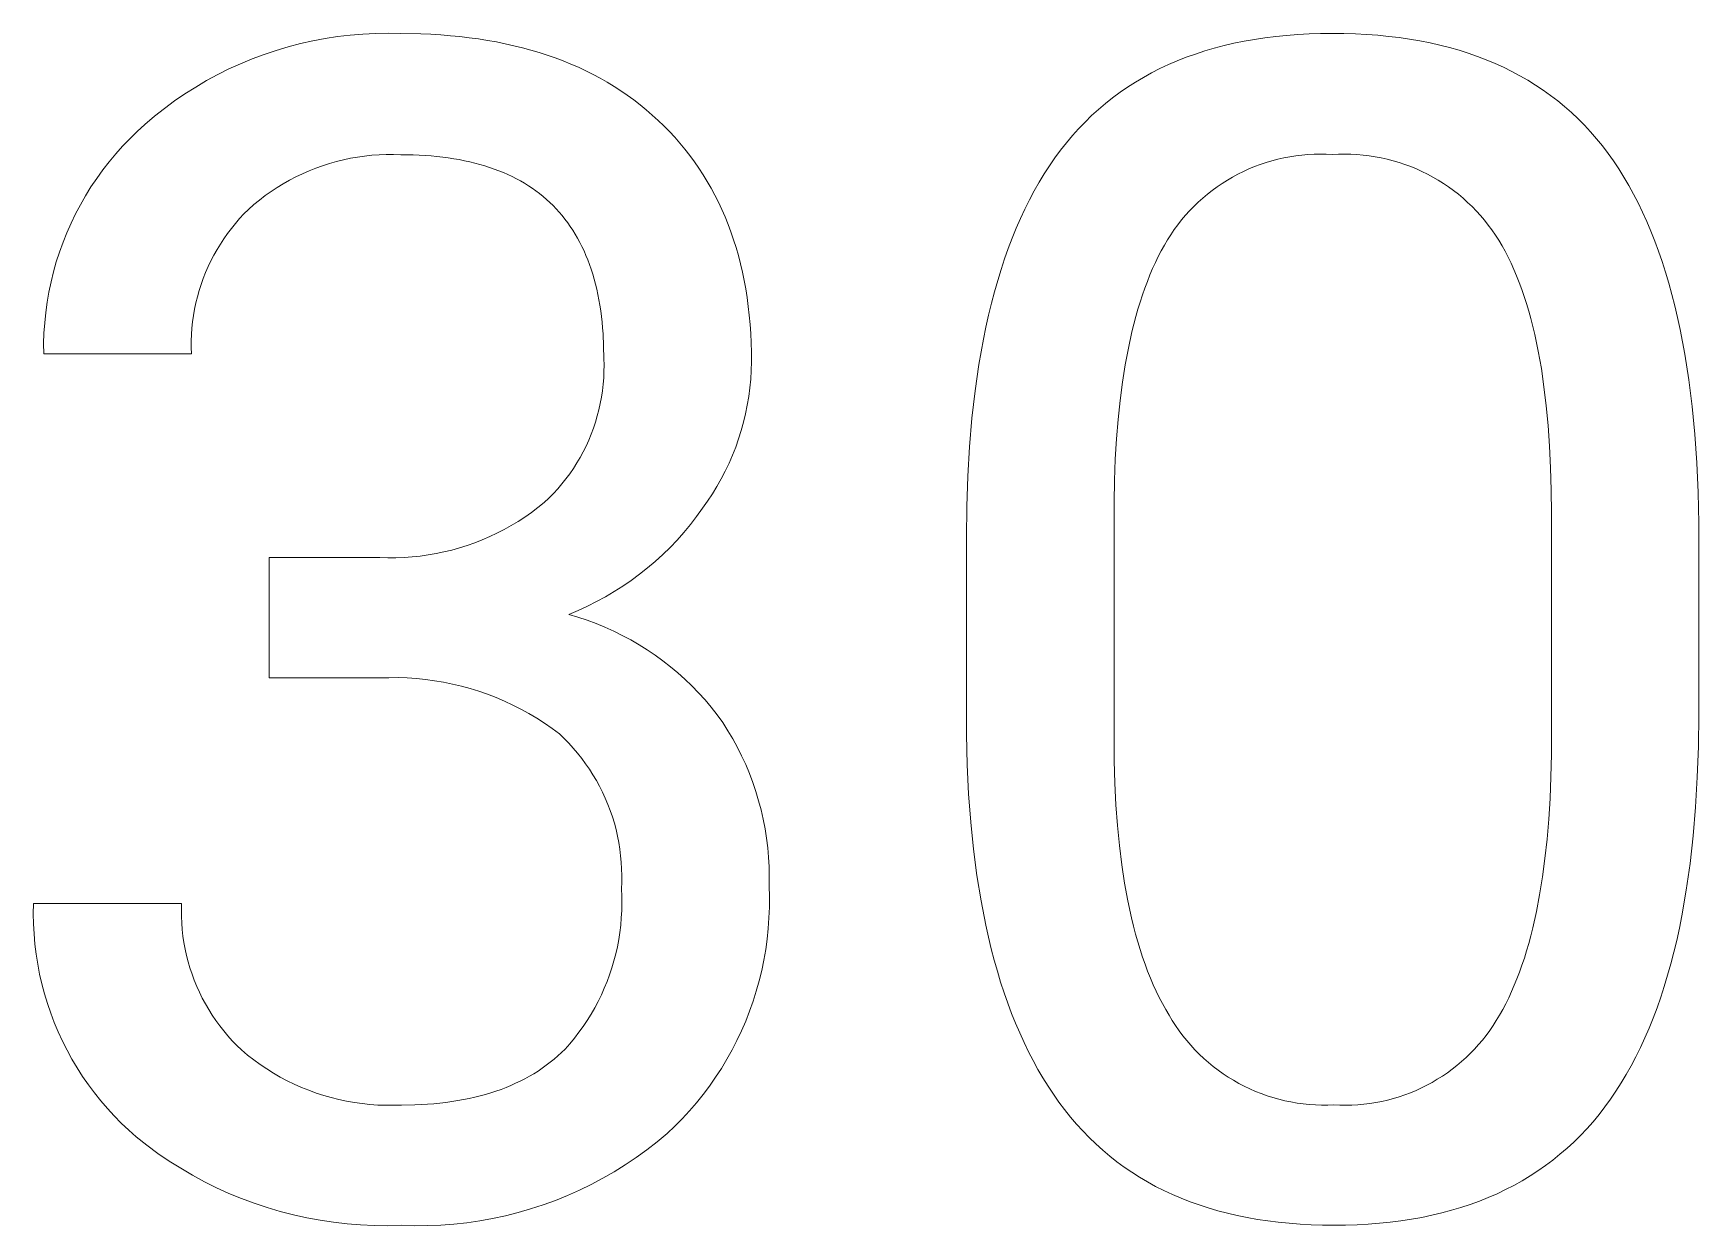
# Model space of a CAD drawing. Header units: millimetres. Extents: x -1519 to 3497, y -297 to 3208.
# Drawn here: x 2344.8 to 2413, y 98.9 to 147.8 of the extents above; entities that cross this region are included whole.
import ezdxf

# ---------------------------------------------------------------- set-up
doc = ezdxf.new("R2010")
doc.units = ezdxf.units.MM
doc.header["$MEASUREMENT"] = 0
doc.layers.add('Domyślny', color=7, linetype='Continuous', true_color=0x000000)

msp = doc.modelspace()

# ---------------------------------------------------------------- linework, layer by layer
at = {"layer": 'Domyślny', "color": 18, "lineweight": 15, "true_color": 0x000000}
for p, q in [((2355.227, 147.23), (2355.728, 147.36)), ((2355.728, 147.36), (2356.233, 147.474)), ((2356.233, 147.474), (2356.741, 147.57)), ((2356.741, 147.57), (2357.253, 147.648)), ((2357.253, 147.648), (2357.767, 147.708)), ((2357.767, 147.708), (2358.283, 147.751)), ((2358.283, 147.751), (2358.8, 147.775)), ((2358.8, 147.775), (2359.318, 147.782)), ((2359.318, 147.782), (2359.835, 147.771)), ((2359.835, 147.771), (2360.666, 147.758)), ((2360.666, 147.758), (2361.073, 147.74)), ((2361.073, 147.74), (2361.474, 147.716)), ((2361.474, 147.716), (2361.869, 147.685)), ((2361.869, 147.685), (2362.259, 147.648)), ((2362.259, 147.648), (2362.643, 147.603)), ((2362.643, 147.603), (2363.021, 147.551)), ((2363.021, 147.551), (2363.393, 147.493)), ((2363.393, 147.493), (2363.759, 147.427)), ((2363.759, 147.427), (2364.12, 147.355)), ((2364.12, 147.355), (2364.475, 147.275)), ((2393.146, 147.173), (2393.545, 147.278)), ((2393.545, 147.278), (2393.952, 147.372)), ((2393.952, 147.372), (2394.367, 147.457)), ((2394.367, 147.457), (2394.79, 147.532)), ((2394.79, 147.532), (2395.221, 147.597)), ((2395.221, 147.597), (2395.66, 147.652)), ((2395.66, 147.652), (2396.108, 147.696)), ((2396.108, 147.696), (2396.563, 147.731)), ((2396.563, 147.731), (2397.027, 147.756)), ((2397.027, 147.756), (2397.499, 147.771)), ((2397.499, 147.771), (2397.978, 147.776)), ((2397.978, 147.776), (2398.455, 147.771)), ((2398.455, 147.771), (2398.924, 147.757)), ((2398.924, 147.757), (2399.384, 147.733)), ((2399.384, 147.733), (2399.837, 147.7)), ((2399.837, 147.7), (2400.281, 147.656)), ((2400.281, 147.656), (2400.717, 147.604)), ((2400.717, 147.604), (2401.145, 147.541)), ((2401.145, 147.541), (2401.566, 147.469)), ((2401.566, 147.469), (2401.978, 147.388)), ((2401.978, 147.388), (2402.382, 147.297)), ((2402.382, 147.297), (2402.778, 147.196)), ((2353.277, 146.536), (2353.755, 146.735)), ((2353.755, 146.735), (2354.24, 146.917)), ((2354.24, 146.917), (2354.731, 147.082)), ((2354.731, 147.082), (2355.227, 147.23)), ((2364.475, 147.275), (2364.825, 147.189)), ((2364.825, 147.189), (2365.168, 147.096)), ((2365.168, 147.096), (2365.506, 146.995)), ((2365.506, 146.995), (2365.838, 146.888)), ((2365.838, 146.888), (2366.165, 146.774)), ((2366.165, 146.774), (2366.485, 146.652)), ((2366.485, 146.652), (2366.8, 146.524)), ((2391.272, 146.501), (2391.631, 146.655)), ((2391.631, 146.655), (2391.997, 146.799)), ((2391.997, 146.799), (2392.372, 146.934)), ((2392.372, 146.934), (2392.755, 147.058)), ((2392.755, 147.058), (2393.146, 147.173)), ((2402.778, 147.196), (2403.166, 147.086)), ((2403.166, 147.086), (2403.546, 146.966)), ((2403.546, 146.966), (2403.919, 146.836)), ((2403.919, 146.836), (2404.283, 146.697)), ((2404.283, 146.697), (2404.639, 146.549)), ((2351.888, 145.844), (2352.343, 146.09)), ((2352.343, 146.09), (2352.806, 146.322)), ((2352.806, 146.322), (2353.277, 146.536)), ((2366.8, 146.524), (2367.109, 146.389)), ((2367.109, 146.389), (2367.413, 146.246)), ((2367.413, 146.246), (2367.711, 146.097)), ((2367.711, 146.097), (2368.003, 145.941)), ((2368.003, 145.941), (2368.289, 145.777)), ((2389.917, 145.784), (2390.244, 145.978)), ((2390.244, 145.978), (2390.579, 146.162)), ((2390.579, 146.162), (2390.921, 146.336)), ((2390.921, 146.336), (2391.272, 146.501)), ((2404.639, 146.549), (2404.988, 146.39)), ((2404.988, 146.39), (2405.328, 146.222)), ((2405.328, 146.222), (2405.661, 146.045)), ((2405.661, 146.045), (2405.985, 145.858)), ((2350.578, 145.01), (2351.005, 145.303)), ((2351.005, 145.303), (2351.442, 145.581)), ((2351.442, 145.581), (2351.888, 145.844)), ((2368.289, 145.777), (2368.57, 145.606)), ((2368.57, 145.606), (2368.845, 145.429)), ((2368.845, 145.429), (2369.114, 145.244)), ((2369.114, 145.244), (2369.378, 145.052)), ((2388.985, 145.142), (2389.288, 145.366)), ((2389.288, 145.366), (2389.599, 145.58)), ((2389.599, 145.58), (2389.917, 145.784)), ((2405.985, 145.858), (2406.302, 145.661)), ((2406.302, 145.661), (2406.611, 145.455)), ((2406.611, 145.455), (2406.912, 145.239)), ((2406.912, 145.239), (2407.205, 145.014)), ((2349.756, 144.382), (2350.162, 144.703)), ((2350.162, 144.703), (2350.578, 145.01)), ((2369.378, 145.052), (2369.636, 144.853)), ((2369.636, 144.853), (2369.888, 144.647)), ((2369.888, 144.647), (2370.134, 144.434)), ((2388.125, 144.411), (2388.404, 144.665)), ((2388.404, 144.665), (2388.691, 144.908)), ((2388.691, 144.908), (2388.985, 145.142)), ((2407.205, 145.014), (2407.491, 144.779)), ((2407.491, 144.779), (2407.768, 144.534)), ((2349.048, 143.762), (2349.362, 144.046)), ((2349.362, 144.046), (2349.756, 144.382)), ((2370.134, 144.434), (2370.375, 144.213)), ((2370.375, 144.213), (2370.61, 143.988)), ((2370.61, 143.988), (2370.837, 143.758)), ((2387.337, 143.591), (2387.592, 143.874)), ((2387.592, 143.874), (2387.854, 144.147)), ((2387.854, 144.147), (2388.125, 144.411)), ((2407.768, 144.534), (2408.038, 144.28)), ((2408.038, 144.28), (2408.3, 144.016)), ((2408.3, 144.016), (2408.554, 143.743)), ((2348.451, 143.16), (2348.745, 143.466)), ((2348.745, 143.466), (2349.048, 143.762)), ((2370.837, 143.758), (2371.056, 143.522)), ((2371.056, 143.522), (2371.269, 143.28)), ((2371.269, 143.28), (2371.474, 143.033)), ((2386.851, 142.995), (2387.09, 143.298)), ((2387.09, 143.298), (2387.337, 143.591)), ((2408.554, 143.743), (2408.801, 143.46)), ((2408.801, 143.46), (2409.039, 143.167)), ((2347.639, 142.184), (2347.898, 142.519)), ((2347.898, 142.519), (2348.169, 142.844)), ((2348.169, 142.844), (2348.451, 143.16)), ((2357.202, 142.532), (2356.917, 142.451)), ((2357.488, 142.603), (2357.202, 142.532)), ((2357.777, 142.664), (2357.488, 142.603)), ((2358.068, 142.715), (2357.777, 142.664)), ((2358.361, 142.756), (2358.068, 142.715)), ((2358.655, 142.787), (2358.361, 142.756)), ((2358.949, 142.808), (2358.655, 142.787)), ((2359.245, 142.819), (2358.949, 142.808)), ((2359.54, 142.82), (2359.245, 142.819)), ((2359.835, 142.81), (2359.54, 142.82)), ((2360.347, 142.802), (2359.835, 142.81)), ((2360.843, 142.778), (2360.347, 142.802)), ((2361.084, 142.759), (2360.843, 142.778)), ((2361.322, 142.737), (2361.084, 142.759)), ((2361.555, 142.711), (2361.322, 142.737)), ((2361.785, 142.68), (2361.555, 142.711)), ((2362.01, 142.646), (2361.785, 142.68)), ((2362.232, 142.607), (2362.01, 142.646)), ((2362.449, 142.564), (2362.232, 142.607)), ((2362.662, 142.518), (2362.449, 142.564)), ((2362.871, 142.467), (2362.662, 142.518)), ((2371.474, 143.033), (2371.671, 142.781)), ((2371.671, 142.781), (2371.861, 142.523)), ((2371.861, 142.523), (2372.044, 142.26)), ((2386.398, 142.358), (2386.62, 142.682)), ((2386.62, 142.682), (2386.851, 142.995)), ((2395.507, 142.561), (2395.268, 142.49)), ((2395.749, 142.625), (2395.507, 142.561)), ((2395.992, 142.68), (2395.749, 142.625)), ((2396.237, 142.726), (2395.992, 142.68)), ((2396.484, 142.764), (2396.237, 142.726)), ((2396.732, 142.794), (2396.484, 142.764)), ((2396.981, 142.815), (2396.732, 142.794)), ((2397.23, 142.828), (2396.981, 142.815)), ((2397.48, 142.832), (2397.23, 142.828)), ((2397.729, 142.828), (2397.48, 142.832)), ((2397.978, 142.815), (2397.729, 142.828)), ((2398.23, 142.828), (2397.978, 142.815)), ((2398.482, 142.832), (2398.23, 142.828)), ((2398.733, 142.828), (2398.482, 142.832)), ((2398.985, 142.816), (2398.733, 142.828)), ((2399.236, 142.794), (2398.985, 142.816)), ((2399.485, 142.764), (2399.236, 142.794)), ((2399.734, 142.726), (2399.485, 142.764)), ((2399.982, 142.679), (2399.734, 142.726)), ((2400.227, 142.624), (2399.982, 142.679)), ((2400.471, 142.561), (2400.227, 142.624)), ((2400.712, 142.489), (2400.471, 142.561)), ((2409.039, 143.167), (2409.27, 142.865)), ((2409.27, 142.865), (2409.492, 142.553)), ((2409.492, 142.553), (2409.708, 142.231)), ((2347.155, 141.488), (2347.391, 141.84)), ((2347.391, 141.84), (2347.639, 142.184)), ((2355.547, 141.905), (2355.285, 141.768)), ((2355.813, 142.033), (2355.547, 141.905)), ((2356.084, 142.152), (2355.813, 142.033)), ((2356.358, 142.261), (2356.084, 142.152)), ((2356.636, 142.361), (2356.358, 142.261)), ((2356.917, 142.451), (2356.636, 142.361)), ((2363.077, 142.412), (2362.871, 142.467)), ((2363.278, 142.353), (2363.077, 142.412)), ((2363.475, 142.29), (2363.278, 142.353)), ((2363.668, 142.223), (2363.475, 142.29)), ((2363.856, 142.151), (2363.668, 142.223)), ((2364.041, 142.076), (2363.856, 142.151)), ((2364.222, 141.997), (2364.041, 142.076)), ((2364.399, 141.913), (2364.222, 141.997)), ((2364.571, 141.826), (2364.399, 141.913)), ((2364.74, 141.734), (2364.571, 141.826)), ((2372.044, 142.26), (2372.22, 141.991)), ((2372.22, 141.991), (2372.388, 141.717)), ((2385.975, 141.68), (2386.183, 142.025)), ((2386.183, 142.025), (2386.398, 142.358)), ((2393.896, 141.895), (2393.681, 141.769)), ((2394.116, 142.014), (2393.896, 141.895)), ((2394.34, 142.125), (2394.116, 142.014)), ((2394.567, 142.228), (2394.34, 142.125)), ((2394.798, 142.323), (2394.567, 142.228)), ((2395.031, 142.411), (2394.798, 142.323)), ((2395.268, 142.49), (2395.031, 142.411)), ((2400.951, 142.41), (2400.712, 142.489)), ((2401.187, 142.322), (2400.951, 142.41)), ((2401.42, 142.226), (2401.187, 142.322)), ((2401.649, 142.122), (2401.42, 142.226)), ((2401.875, 142.011), (2401.649, 142.122)), ((2402.097, 141.892), (2401.875, 142.011)), ((2402.314, 141.766), (2402.097, 141.892)), ((2409.708, 142.231), (2409.916, 141.897)), ((2409.916, 141.897), (2410.117, 141.554)), ((2346.932, 141.128), (2347.155, 141.488)), ((2354.53, 141.305), (2354.289, 141.134)), ((2354.776, 141.468), (2354.53, 141.305)), ((2355.028, 141.623), (2354.776, 141.468)), ((2355.285, 141.768), (2355.028, 141.623)), ((2364.904, 141.639), (2364.74, 141.734)), ((2365.065, 141.539), (2364.904, 141.639)), ((2365.221, 141.435), (2365.065, 141.539)), ((2365.373, 141.327), (2365.221, 141.435)), ((2365.522, 141.215), (2365.373, 141.327)), ((2365.666, 141.099), (2365.522, 141.215)), ((2372.388, 141.717), (2372.548, 141.437)), ((2372.548, 141.437), (2372.701, 141.152)), ((2372.701, 141.152), (2372.847, 140.862)), ((2385.579, 140.96), (2385.773, 141.325)), ((2385.773, 141.325), (2385.975, 141.68)), ((2392.865, 141.195), (2392.674, 141.034)), ((2393.061, 141.349), (2392.865, 141.195)), ((2393.263, 141.496), (2393.061, 141.349)), ((2393.47, 141.636), (2393.263, 141.496)), ((2393.681, 141.769), (2393.47, 141.636)), ((2402.528, 141.632), (2402.314, 141.766)), ((2402.736, 141.491), (2402.528, 141.632)), ((2402.94, 141.343), (2402.736, 141.491)), ((2403.138, 141.188), (2402.94, 141.343)), ((2403.332, 141.027), (2403.138, 141.188)), ((2410.117, 141.554), (2410.312, 141.2)), ((2410.312, 141.2), (2410.5, 140.835)), ((2346.524, 140.385), (2346.721, 140.76)), ((2346.721, 140.76), (2346.932, 141.128)), ((2353.605, 140.572), (2353.42, 140.386)), ((2353.826, 140.767), (2353.605, 140.572)), ((2354.055, 140.954), (2353.826, 140.767)), ((2354.289, 141.134), (2354.055, 140.954)), ((2365.806, 140.979), (2365.666, 141.099)), ((2365.942, 140.855), (2365.806, 140.979)), ((2366.074, 140.726), (2365.942, 140.855)), ((2366.202, 140.594), (2366.074, 140.726)), ((2366.326, 140.458), (2366.202, 140.594)), ((2372.847, 140.862), (2372.986, 140.566)), ((2372.986, 140.566), (2373.117, 140.265)), ((2385.212, 140.198), (2385.392, 140.584)), ((2385.392, 140.584), (2385.579, 140.96)), ((2392.135, 140.514), (2391.968, 140.329)), ((2392.309, 140.694), (2392.135, 140.514)), ((2392.488, 140.867), (2392.309, 140.694)), ((2392.674, 141.034), (2392.488, 140.867)), ((2403.519, 140.859), (2403.332, 141.027)), ((2403.701, 140.685), (2403.519, 140.859)), ((2403.877, 140.504), (2403.701, 140.685)), ((2404.046, 140.318), (2403.877, 140.504)), ((2410.5, 140.835), (2410.681, 140.461)), ((2410.681, 140.461), (2410.855, 140.075)), ((2346.168, 139.616), (2346.339, 140.004)), ((2346.339, 140.004), (2346.524, 140.385)), ((2352.905, 139.792), (2352.747, 139.583)), ((2353.07, 139.996), (2352.905, 139.792)), ((2353.242, 140.194), (2353.07, 139.996)), ((2353.42, 140.386), (2353.242, 140.194)), ((2366.446, 140.317), (2366.326, 140.458)), ((2366.562, 140.172), (2366.446, 140.317)), ((2366.673, 140.023), (2366.562, 140.172)), ((2366.781, 139.871), (2366.673, 140.023)), ((2366.884, 139.714), (2366.781, 139.871)), ((2373.117, 140.265), (2373.24, 139.958)), ((2373.24, 139.958), (2373.356, 139.646)), ((2384.873, 139.393), (2385.039, 139.8)), ((2385.039, 139.8), (2385.212, 140.198)), ((2391.652, 139.942), (2391.504, 139.741)), ((2391.807, 140.139), (2391.652, 139.942)), ((2391.968, 140.329), (2391.807, 140.139)), ((2404.209, 140.126), (2404.046, 140.318)), ((2404.366, 139.929), (2404.209, 140.126)), ((2404.515, 139.727), (2404.366, 139.929)), ((2410.855, 140.075), (2411.022, 139.68)), ((2345.867, 138.824), (2346.011, 139.223)), ((2346.011, 139.223), (2346.168, 139.616)), ((2352.452, 139.15), (2352.316, 138.926)), ((2352.596, 139.369), (2352.452, 139.15)), ((2352.747, 139.583), (2352.596, 139.369)), ((2366.984, 139.553), (2366.884, 139.714)), ((2367.079, 139.388), (2366.984, 139.553)), ((2367.171, 139.218), (2367.079, 139.388)), ((2367.258, 139.045), (2367.171, 139.218)), ((2373.356, 139.646), (2373.465, 139.329)), ((2373.465, 139.329), (2373.566, 139.006)), ((2384.713, 138.975), (2384.873, 139.393)), ((2391.101, 139.103), (2390.975, 138.874)), ((2391.23, 139.324), (2391.101, 139.103)), ((2391.364, 139.535), (2391.23, 139.324)), ((2391.504, 139.741), (2391.364, 139.535)), ((2404.658, 139.52), (2404.515, 139.727)), ((2404.794, 139.307), (2404.658, 139.52)), ((2404.926, 139.084), (2404.794, 139.307)), ((2411.022, 139.68), (2411.183, 139.273)), ((2411.183, 139.273), (2411.336, 138.857)), ((2345.622, 138.013), (2345.737, 138.421)), ((2345.737, 138.421), (2345.867, 138.824)), ((2352.068, 138.465), (2351.955, 138.228)), ((2352.188, 138.697), (2352.068, 138.465)), ((2352.316, 138.926), (2352.188, 138.697)), ((2367.341, 138.868), (2367.258, 139.045)), ((2367.421, 138.686), (2367.341, 138.868)), ((2367.496, 138.5), (2367.421, 138.686)), ((2367.567, 138.311), (2367.496, 138.5)), ((2373.566, 139.006), (2373.66, 138.678)), ((2373.66, 138.678), (2373.746, 138.344)), ((2384.416, 138.107), (2384.561, 138.546)), ((2384.561, 138.546), (2384.713, 138.975)), ((2390.853, 138.638), (2390.735, 138.394)), ((2390.975, 138.874), (2390.853, 138.638)), ((2405.055, 138.853), (2404.926, 139.084)), ((2405.179, 138.614), (2405.055, 138.853)), ((2405.299, 138.366), (2405.179, 138.614)), ((2411.336, 138.857), (2411.483, 138.43)), ((2411.483, 138.43), (2411.623, 137.993)), ((2345.521, 137.602), (2345.622, 138.013)), ((2351.754, 137.744), (2351.666, 137.497)), ((2351.85, 137.988), (2351.754, 137.744)), ((2351.955, 138.228), (2351.85, 137.988)), ((2367.634, 138.117), (2367.567, 138.311)), ((2367.697, 137.919), (2367.634, 138.117)), ((2367.756, 137.717), (2367.697, 137.919)), ((2373.746, 138.344), (2373.825, 138.006)), ((2373.825, 138.006), (2373.896, 137.662)), ((2384.278, 137.657), (2384.416, 138.107)), ((2390.511, 137.884), (2390.405, 137.619)), ((2390.621, 138.143), (2390.511, 137.884)), ((2390.735, 138.394), (2390.621, 138.143)), ((2405.414, 138.111), (2405.299, 138.366)), ((2405.526, 137.847), (2405.414, 138.111)), ((2405.633, 137.576), (2405.526, 137.847)), ((2411.623, 137.993), (2411.756, 137.545)), ((2345.361, 136.77), (2345.434, 137.187)), ((2345.434, 137.187), (2345.521, 137.602)), ((2351.586, 137.247), (2351.515, 136.995)), ((2351.666, 137.497), (2351.586, 137.247)), ((2367.811, 137.511), (2367.756, 137.717)), ((2367.861, 137.301), (2367.811, 137.511)), ((2367.908, 137.086), (2367.861, 137.301)), ((2367.951, 136.868), (2367.908, 137.086)), ((2373.896, 137.662), (2373.96, 137.312)), ((2373.96, 137.312), (2374.016, 136.957)), ((2384.023, 136.726), (2384.147, 137.197)), ((2384.147, 137.197), (2384.278, 137.657)), ((2390.205, 137.065), (2390.111, 136.777)), ((2390.303, 137.345), (2390.205, 137.065)), ((2390.405, 137.619), (2390.303, 137.345)), ((2405.736, 137.296), (2405.633, 137.576)), ((2405.835, 137.008), (2405.736, 137.296)), ((2411.756, 137.545), (2411.882, 137.087)), ((2411.882, 137.087), (2412.001, 136.618)), ((2345.304, 136.35), (2345.361, 136.77)), ((2351.398, 136.484), (2351.353, 136.226)), ((2351.452, 136.741), (2351.398, 136.484)), ((2351.515, 136.995), (2351.452, 136.741)), ((2367.989, 136.646), (2367.951, 136.868)), ((2368.024, 136.419), (2367.989, 136.646)), ((2368.054, 136.188), (2368.024, 136.419)), ((2374.016, 136.957), (2374.065, 136.597)), ((2374.065, 136.597), (2374.106, 136.232)), ((2383.905, 136.244), (2384.023, 136.726)), ((2390.021, 136.481), (2389.934, 136.178)), ((2390.111, 136.777), (2390.021, 136.481)), ((2405.93, 136.712), (2405.835, 137.008)), ((2406.02, 136.408), (2405.93, 136.712)), ((2406.107, 136.096), (2406.02, 136.408)), ((2412.001, 136.618), (2412.114, 136.139)), ((2345.232, 135.506), (2345.26, 135.929)), ((2345.26, 135.929), (2345.304, 136.35)), ((2351.289, 135.706), (2351.27, 135.445)), ((2351.316, 135.967), (2351.289, 135.706)), ((2351.353, 136.226), (2351.316, 135.967)), ((2368.081, 135.953), (2368.054, 136.188)), ((2368.103, 135.715), (2368.081, 135.953)), ((2368.121, 135.472), (2368.103, 135.715)), ((2374.106, 136.232), (2374.14, 135.861)), ((2374.14, 135.861), (2374.167, 135.485)), ((2383.693, 135.25), (2383.795, 135.752)), ((2383.795, 135.752), (2383.905, 136.244)), ((2389.852, 135.868), (2389.774, 135.551)), ((2389.934, 136.178), (2389.852, 135.868)), ((2406.189, 135.776), (2406.107, 136.096)), ((2406.267, 135.447), (2406.189, 135.776)), ((2412.114, 136.139), (2412.219, 135.65)), ((2345.218, 135.082), (2345.232, 135.506)), ((2345.219, 134.659), (2345.218, 135.082)), ((2351.26, 135.183), (2351.258, 134.921)), ((2351.27, 135.445), (2351.26, 135.183)), ((2368.146, 134.973), (2368.121, 135.472)), ((2374.167, 135.485), (2374.185, 135.103)), ((2374.185, 135.103), (2374.197, 134.717)), ((2383.508, 134.214), (2383.693, 135.25)), ((2389.774, 135.551), (2389.629, 134.893)), ((2406.41, 134.766), (2406.267, 135.447)), ((2412.219, 135.65), (2412.41, 134.64)), ((2351.266, 134.659), (2345.219, 134.659)), ((2351.258, 134.921), (2351.266, 134.659)), ((2368.154, 134.458), (2368.146, 134.973)), ((2368.161, 134.195), (2368.154, 134.458)), ((2374.201, 134.325), (2374.191, 133.968)), ((2374.197, 134.717), (2374.201, 134.325)), ((2389.629, 134.893), (2389.5, 134.207)), ((2406.536, 134.052), (2406.41, 134.766)), ((2412.41, 134.64), (2412.573, 133.589)), ((2368.126, 133.406), (2368.147, 133.668)), ((2368.147, 133.668), (2368.158, 133.931)), ((2368.158, 133.931), (2368.161, 134.195)), ((2374.191, 133.968), (2374.168, 133.611)), ((2383.351, 133.135), (2383.508, 134.214)), ((2389.5, 134.207), (2389.386, 133.491)), ((2406.645, 133.305), (2406.536, 134.052)), ((2368.057, 132.883), (2368.096, 133.144)), ((2368.096, 133.144), (2368.126, 133.406)), ((2374.134, 133.256), (2374.087, 132.902)), ((2374.168, 133.611), (2374.134, 133.256)), ((2383.223, 132.015), (2383.351, 133.135)), ((2389.386, 133.491), (2389.289, 132.746)), ((2406.738, 132.526), (2406.645, 133.305)), ((2412.573, 133.589), (2412.709, 132.497)), ((2367.886, 132.112), (2367.952, 132.367)), ((2367.952, 132.367), (2368.009, 132.624)), ((2368.009, 132.624), (2368.057, 132.883)), ((2374.028, 132.55), (2373.956, 132.2)), ((2374.087, 132.902), (2374.028, 132.55)), ((2389.289, 132.746), (2389.208, 131.972)), ((2406.814, 131.713), (2406.738, 132.526)), ((2412.709, 132.497), (2412.818, 131.363)), ((2367.636, 131.362), (2367.728, 131.609)), ((2367.728, 131.609), (2367.812, 131.859)), ((2367.812, 131.859), (2367.886, 132.112)), ((2373.873, 131.853), (2373.778, 131.509)), ((2373.956, 132.2), (2373.873, 131.853)), ((2383.123, 130.852), (2383.223, 132.015)), ((2389.208, 131.972), (2389.142, 131.168)), ((2406.873, 130.868), (2406.814, 131.713)), ((2367.426, 130.879), (2367.535, 131.119)), ((2367.535, 131.119), (2367.636, 131.362)), ((2373.67, 131.169), (2373.551, 130.832)), ((2373.778, 131.509), (2373.67, 131.169)), ((2389.142, 131.168), (2389.093, 130.336)), ((2412.818, 131.363), (2412.899, 130.188)), ((2367.05, 130.185), (2367.183, 130.412)), ((2367.183, 130.412), (2367.309, 130.643)), ((2367.309, 130.643), (2367.426, 130.879)), ((2373.421, 130.5), (2373.279, 130.172)), ((2373.551, 130.832), (2373.421, 130.5)), ((2383.052, 129.648), (2383.123, 130.852)), ((2389.093, 130.336), (2389.059, 129.474)), ((2406.915, 129.989), (2406.873, 130.868)), ((2366.603, 129.533), (2366.759, 129.745)), ((2366.759, 129.745), (2366.908, 129.962)), ((2366.908, 129.962), (2367.05, 130.185)), ((2373.125, 129.85), (2372.961, 129.533)), ((2373.279, 130.172), (2373.125, 129.85)), ((2383.009, 128.402), (2383.052, 129.648)), ((2406.94, 129.077), (2406.915, 129.989)), ((2412.899, 130.188), (2412.952, 128.972)), ((2365.906, 128.743), (2366.09, 128.932)), ((2366.09, 128.932), (2366.268, 129.126)), ((2366.268, 129.126), (2366.439, 129.327)), ((2366.439, 129.327), (2366.603, 129.533)), ((2372.599, 128.917), (2372.403, 128.619)), ((2372.785, 129.222), (2372.599, 128.917)), ((2372.961, 129.533), (2372.785, 129.222)), ((2389.059, 129.474), (2389.042, 128.584)), ((2406.948, 128.133), (2406.94, 129.077)), ((2412.952, 128.972), (2412.979, 127.715)), ((2365.192, 128.159), (2365.457, 128.356)), ((2365.457, 128.356), (2365.715, 128.562)), ((2365.715, 128.562), (2365.906, 128.743)), ((2372.196, 128.328), (2371.952, 127.99)), ((2372.403, 128.619), (2372.196, 128.328)), ((2382.995, 127.114), (2383.009, 128.402)), ((2389.042, 128.584), (2389.042, 118.929)), ((2364.073, 127.461), (2364.361, 127.621)), ((2364.361, 127.621), (2364.644, 127.791)), ((2364.644, 127.791), (2364.921, 127.97)), ((2364.921, 127.97), (2365.192, 128.159)), ((2371.696, 127.66), (2371.429, 127.34)), ((2371.952, 127.99), (2371.696, 127.66)), ((2406.948, 118.244), (2406.948, 128.133)), ((2412.979, 127.715), (2412.979, 119.881)), ((2362.559, 126.809), (2362.87, 126.919)), ((2362.87, 126.919), (2363.177, 127.039)), ((2363.177, 127.039), (2363.48, 127.17)), ((2363.48, 127.17), (2363.779, 127.311)), ((2363.779, 127.311), (2364.073, 127.461)), ((2371.151, 127.028), (2370.863, 126.727)), ((2371.429, 127.34), (2371.151, 127.028)), ((2382.995, 119.062), (2382.995, 127.114)), ((2354.457, 126.307), (2358.983, 126.307)), ((2354.457, 121.379), (2354.457, 126.307)), ((2358.983, 126.307), (2359.313, 126.298)), ((2359.313, 126.298), (2359.643, 126.3)), ((2359.643, 126.3), (2359.973, 126.313)), ((2359.973, 126.313), (2360.302, 126.337)), ((2360.302, 126.337), (2360.63, 126.372)), ((2360.63, 126.372), (2360.957, 126.418)), ((2360.957, 126.418), (2361.282, 126.474)), ((2361.282, 126.474), (2361.606, 126.542)), ((2361.606, 126.542), (2361.926, 126.62)), ((2361.926, 126.62), (2362.244, 126.709)), ((2362.244, 126.709), (2362.559, 126.809)), ((2370.256, 126.155), (2369.939, 125.884)), ((2370.565, 126.435), (2370.256, 126.155)), ((2370.863, 126.727), (2370.565, 126.435)), ((2369.612, 125.625), (2369.276, 125.377)), ((2369.939, 125.884), (2369.612, 125.625)), ((2368.58, 124.917), (2368.221, 124.705)), ((2368.932, 125.141), (2368.58, 124.917)), ((2369.276, 125.377), (2368.932, 125.141)), ((2367.102, 124.146), (2366.717, 123.985)), ((2367.481, 124.319), (2367.102, 124.146)), ((2367.854, 124.506), (2367.481, 124.319)), ((2368.221, 124.705), (2367.854, 124.506)), ((2366.717, 123.985), (2367.094, 123.873)), ((2367.094, 123.873), (2367.467, 123.749)), ((2367.467, 123.749), (2367.835, 123.612)), ((2367.835, 123.612), (2368.198, 123.462)), ((2368.198, 123.462), (2368.557, 123.3)), ((2368.557, 123.3), (2368.909, 123.126)), ((2368.909, 123.126), (2369.255, 122.94)), ((2369.255, 122.94), (2369.595, 122.743)), ((2369.595, 122.743), (2369.928, 122.534)), ((2369.928, 122.534), (2370.254, 122.314)), ((2370.254, 122.314), (2370.572, 122.083)), ((2370.572, 122.083), (2370.882, 121.841)), ((2358.983, 121.379), (2354.457, 121.379)), ((2359.357, 121.392), (2358.983, 121.379)), ((2359.732, 121.393), (2359.357, 121.392)), ((2360.106, 121.381), (2359.732, 121.393)), ((2360.479, 121.356), (2360.106, 121.381)), ((2370.882, 121.841), (2371.183, 121.589)), ((2371.183, 121.589), (2371.476, 121.327)), ((2360.852, 121.319), (2360.479, 121.356)), ((2361.223, 121.269), (2360.852, 121.319)), ((2361.592, 121.207), (2361.223, 121.269)), ((2361.959, 121.132), (2361.592, 121.207)), ((2362.323, 121.046), (2361.959, 121.132)), ((2362.684, 120.946), (2362.323, 121.046)), ((2363.041, 120.835), (2362.684, 120.946)), ((2363.394, 120.712), (2363.041, 120.835)), ((2363.744, 120.577), (2363.394, 120.712)), ((2371.476, 121.327), (2371.76, 121.055)), ((2371.76, 121.055), (2372.034, 120.774)), ((2372.034, 120.774), (2372.299, 120.483)), ((2364.088, 120.43), (2363.744, 120.577)), ((2364.427, 120.272), (2364.088, 120.43)), ((2364.761, 120.102), (2364.427, 120.272)), ((2365.088, 119.921), (2364.761, 120.102)), ((2372.299, 120.483), (2372.553, 120.184)), ((2372.553, 120.184), (2372.797, 119.876)), ((2365.41, 119.729), (2365.088, 119.921)), ((2365.725, 119.527), (2365.41, 119.729)), ((2366.033, 119.314), (2365.725, 119.527)), ((2372.797, 119.876), (2373.02, 119.552)), ((2373.02, 119.552), (2373.231, 119.221)), ((2412.979, 119.881), (2412.964, 118.574)), ((2366.333, 119.091), (2366.033, 119.314)), ((2366.529, 118.903), (2366.333, 119.091)), ((2366.719, 118.708), (2366.529, 118.903)), ((2366.902, 118.508), (2366.719, 118.708)), ((2373.231, 119.221), (2373.431, 118.883)), ((2373.431, 118.883), (2373.619, 118.539)), ((2383.027, 117.829), (2382.995, 119.062)), ((2389.042, 118.929), (2389.051, 117.986)), ((2367.079, 118.301), (2366.902, 118.508)), ((2367.247, 118.088), (2367.079, 118.301)), ((2367.409, 117.869), (2367.247, 118.088)), ((2373.619, 118.539), (2373.796, 118.188)), ((2373.796, 118.188), (2373.96, 117.831)), ((2389.051, 117.986), (2389.077, 117.073)), ((2406.928, 117.33), (2406.948, 118.244)), ((2412.964, 118.574), (2412.922, 117.311)), ((2367.563, 117.645), (2367.409, 117.869)), ((2367.709, 117.416), (2367.563, 117.645)), ((2367.848, 117.182), (2367.709, 117.416)), ((2373.96, 117.831), (2374.111, 117.469)), ((2374.111, 117.469), (2374.25, 117.102)), ((2383.087, 116.635), (2383.027, 117.829)), ((2406.891, 116.447), (2406.928, 117.33)), ((2412.922, 117.311), (2412.852, 116.091)), ((2367.978, 116.944), (2367.848, 117.182)), ((2368.1, 116.701), (2367.978, 116.944)), ((2368.214, 116.454), (2368.1, 116.701)), ((2374.25, 117.102), (2374.377, 116.73)), ((2374.377, 116.73), (2374.491, 116.354)), ((2383.173, 115.48), (2383.087, 116.635)), ((2389.077, 117.073), (2389.121, 116.191)), ((2368.319, 116.204), (2368.214, 116.454)), ((2368.416, 115.95), (2368.319, 116.204)), ((2368.504, 115.692), (2368.416, 115.95)), ((2374.491, 116.354), (2374.591, 115.975)), ((2374.591, 115.975), (2374.679, 115.592)), ((2389.121, 116.191), (2389.183, 115.341)), ((2406.839, 115.596), (2406.891, 116.447)), ((2412.852, 116.091), (2412.753, 114.913)), ((2368.583, 115.432), (2368.504, 115.692)), ((2368.653, 115.17), (2368.583, 115.432)), ((2374.679, 115.592), (2374.753, 115.206)), ((2383.287, 114.364), (2383.173, 115.48)), ((2389.183, 115.341), (2389.262, 114.521)), ((2406.77, 114.776), (2406.839, 115.596)), ((2368.714, 114.905), (2368.653, 115.17)), ((2368.766, 114.638), (2368.714, 114.905)), ((2368.809, 114.37), (2368.766, 114.638)), ((2374.753, 115.206), (2374.814, 114.818)), ((2374.814, 114.818), (2374.862, 114.429)), ((2406.685, 113.987), (2406.77, 114.776)), ((2412.753, 114.913), (2412.626, 113.779)), ((2368.842, 114.1), (2368.809, 114.37)), ((2368.867, 113.83), (2368.842, 114.1)), ((2374.862, 114.429), (2374.897, 114.038)), ((2374.897, 114.038), (2374.917, 113.645)), ((2383.428, 113.287), (2383.287, 114.364)), ((2389.262, 114.521), (2389.359, 113.732)), ((2406.584, 113.23), (2406.685, 113.987)), ((2368.882, 113.558), (2368.867, 113.83)), ((2368.888, 113.287), (2368.882, 113.558)), ((2368.885, 113.015), (2368.888, 113.287)), ((2374.917, 113.645), (2374.925, 113.253)), ((2374.925, 113.253), (2374.919, 112.86)), ((2383.596, 112.249), (2383.428, 113.287)), ((2389.359, 113.732), (2389.474, 112.974)), ((2406.467, 112.504), (2406.584, 113.23)), ((2412.626, 113.779), (2412.471, 112.687)), ((2368.872, 112.743), (2368.885, 113.015)), ((2368.886, 112.446), (2368.872, 112.743)), ((2374.919, 112.86), (2374.932, 112.425)), ((2389.474, 112.974), (2389.606, 112.247)), ((2406.335, 111.809), (2406.467, 112.504)), ((2412.471, 112.687), (2412.288, 111.639)), ((2344.795, 111.727), (2344.802, 112.142)), ((2344.802, 112.142), (2350.865, 112.142)), ((2350.865, 112.142), (2350.858, 111.875)), ((2350.858, 111.875), (2350.86, 111.607)), ((2368.869, 111.553), (2368.885, 111.85)), ((2368.885, 111.85), (2368.891, 112.148)), ((2368.891, 112.148), (2368.886, 112.446)), ((2374.931, 111.989), (2374.915, 111.554)), ((2374.932, 112.425), (2374.931, 111.989)), ((2383.791, 111.251), (2383.596, 112.249)), ((2389.606, 112.247), (2389.755, 111.552)), ((2344.802, 111.311), (2344.795, 111.727)), ((2344.823, 110.896), (2344.802, 111.311)), ((2350.86, 111.607), (2350.872, 111.34)), ((2350.872, 111.34), (2350.893, 111.073)), ((2368.808, 110.96), (2368.844, 111.256)), ((2368.844, 111.256), (2368.869, 111.553)), ((2374.915, 111.554), (2374.885, 111.12)), ((2383.899, 110.766), (2383.791, 111.251)), ((2389.755, 111.552), (2389.837, 111.216)), ((2389.837, 111.216), (2389.923, 110.888)), ((2406.105, 110.824), (2406.186, 111.145)), ((2406.186, 111.145), (2406.335, 111.809)), ((2412.288, 111.639), (2412.186, 111.131)), ((2344.859, 110.483), (2344.823, 110.896)), ((2344.91, 110.07), (2344.859, 110.483)), ((2350.893, 111.073), (2350.922, 110.808)), ((2350.922, 110.808), (2350.961, 110.543)), ((2350.961, 110.543), (2351.01, 110.28)), ((2368.707, 110.373), (2368.763, 110.666)), ((2368.763, 110.666), (2368.808, 110.96)), ((2374.839, 110.686), (2374.78, 110.255)), ((2374.885, 111.12), (2374.839, 110.686)), ((2384.014, 110.291), (2383.899, 110.766)), ((2389.923, 110.888), (2390.013, 110.568)), ((2390.013, 110.568), (2390.108, 110.256)), ((2405.932, 110.206), (2406.021, 110.511)), ((2406.021, 110.511), (2406.105, 110.824)), ((2412.077, 110.633), (2411.96, 110.146)), ((2412.186, 111.131), (2412.077, 110.633)), ((2344.974, 109.66), (2344.91, 110.07)), ((2351.01, 110.28), (2351.067, 110.019)), ((2351.067, 110.019), (2351.133, 109.76)), ((2368.483, 109.508), (2368.567, 109.794)), ((2368.567, 109.794), (2368.642, 110.082)), ((2368.642, 110.082), (2368.707, 110.373)), ((2374.705, 109.826), (2374.617, 109.399)), ((2374.78, 110.255), (2374.705, 109.826)), ((2384.136, 109.825), (2384.014, 110.291)), ((2384.264, 109.37), (2384.136, 109.825)), ((2390.108, 110.256), (2390.207, 109.951)), ((2390.207, 109.951), (2390.31, 109.655)), ((2405.743, 109.619), (2405.84, 109.909)), ((2405.84, 109.909), (2405.932, 110.206)), ((2411.96, 110.146), (2411.837, 109.67)), ((2345.052, 109.252), (2344.974, 109.66)), ((2345.145, 108.847), (2345.052, 109.252)), ((2351.133, 109.76), (2351.208, 109.503)), ((2351.208, 109.503), (2351.292, 109.249)), ((2351.292, 109.249), (2351.385, 108.998)), ((2368.286, 108.946), (2368.389, 109.226)), ((2368.389, 109.226), (2368.483, 109.508)), ((2374.617, 109.399), (2374.514, 108.976)), ((2384.4, 108.924), (2384.264, 109.37)), ((2390.31, 109.655), (2390.418, 109.366)), ((2390.418, 109.366), (2390.531, 109.086)), ((2405.538, 109.062), (2405.642, 109.337)), ((2405.642, 109.337), (2405.743, 109.619)), ((2411.707, 109.205), (2411.569, 108.75)), ((2411.837, 109.67), (2411.707, 109.205)), ((2345.252, 108.446), (2345.145, 108.847)), ((2345.372, 108.048), (2345.252, 108.446)), ((2351.385, 108.998), (2351.486, 108.751)), ((2351.486, 108.751), (2351.596, 108.507)), ((2351.596, 108.507), (2351.714, 108.267)), ((2368.051, 108.399), (2368.173, 108.671)), ((2368.173, 108.671), (2368.286, 108.946)), ((2374.396, 108.557), (2374.265, 108.141)), ((2374.514, 108.976), (2374.396, 108.557)), ((2384.542, 108.488), (2384.4, 108.924)), ((2384.691, 108.061), (2384.542, 108.488)), ((2390.531, 109.086), (2390.647, 108.813)), ((2390.647, 108.813), (2390.768, 108.549)), ((2390.768, 108.549), (2390.894, 108.292)), ((2405.2, 108.284), (2405.317, 108.536)), ((2405.317, 108.536), (2405.429, 108.795)), ((2405.429, 108.795), (2405.538, 109.062)), ((2411.569, 108.75), (2411.425, 108.307)), ((2345.506, 107.655), (2345.372, 108.048)), ((2351.714, 108.267), (2351.841, 108.031)), ((2351.841, 108.031), (2351.975, 107.8)), ((2351.975, 107.8), (2352.118, 107.574)), ((2367.632, 107.61), (2367.78, 107.868)), ((2367.78, 107.868), (2367.92, 108.131)), ((2367.92, 108.131), (2368.051, 108.399)), ((2374.12, 107.731), (2373.961, 107.325)), ((2374.265, 108.141), (2374.12, 107.731)), ((2384.847, 107.645), (2384.691, 108.061)), ((2390.894, 108.292), (2391.024, 108.043)), ((2391.024, 108.043), (2391.158, 107.803)), ((2391.158, 107.803), (2391.297, 107.57)), ((2404.826, 107.574), (2404.955, 107.803)), ((2404.955, 107.803), (2405.079, 108.04)), ((2405.079, 108.04), (2405.2, 108.284)), ((2411.273, 107.873), (2411.115, 107.451)), ((2411.425, 108.307), (2411.273, 107.873)), ((2345.654, 107.267), (2345.506, 107.655)), ((2345.814, 106.884), (2345.654, 107.267)), ((2352.118, 107.574), (2352.268, 107.353)), ((2352.268, 107.353), (2352.426, 107.137)), ((2352.426, 107.137), (2352.591, 106.926)), ((2367.135, 106.868), (2367.309, 107.11)), ((2367.309, 107.11), (2367.475, 107.357)), ((2367.475, 107.357), (2367.632, 107.61)), ((2373.961, 107.325), (2373.788, 106.925)), ((2385.01, 107.238), (2384.847, 107.645)), ((2385.18, 106.841), (2385.01, 107.238)), ((2391.297, 107.57), (2391.426, 107.353)), ((2391.426, 107.353), (2391.563, 107.141)), ((2391.563, 107.141), (2391.707, 106.933)), ((2404.422, 106.943), (2404.561, 107.145)), ((2404.561, 107.145), (2404.693, 107.353)), ((2404.693, 107.353), (2404.826, 107.574)), ((2411.115, 107.451), (2410.949, 107.039)), ((2345.988, 106.506), (2345.814, 106.884)), ((2346.175, 106.135), (2345.988, 106.506)), ((2352.591, 106.926), (2352.763, 106.722)), ((2352.763, 106.722), (2352.942, 106.523)), ((2352.942, 106.523), (2353.128, 106.331)), ((2366.567, 106.179), (2366.764, 106.402)), ((2366.764, 106.402), (2366.954, 106.632)), ((2366.954, 106.632), (2367.135, 106.868)), ((2373.602, 106.532), (2373.403, 106.144)), ((2373.788, 106.925), (2373.602, 106.532)), ((2385.356, 106.453), (2385.18, 106.841)), ((2385.54, 106.075), (2385.356, 106.453)), ((2391.707, 106.933), (2391.858, 106.73)), ((2391.858, 106.73), (2392.017, 106.533)), ((2392.017, 106.533), (2392.181, 106.341)), ((2403.965, 106.364), (2404.124, 106.551)), ((2404.124, 106.551), (2404.276, 106.744)), ((2404.276, 106.744), (2404.422, 106.943)), ((2410.776, 106.638), (2410.597, 106.247)), ((2410.949, 107.039), (2410.776, 106.638)), ((2346.375, 105.771), (2346.175, 106.135)), ((2346.587, 105.414), (2346.375, 105.771)), ((2353.128, 106.331), (2353.321, 106.145)), ((2353.321, 106.145), (2353.568, 105.938)), ((2353.568, 105.938), (2353.822, 105.739)), ((2353.822, 105.739), (2354.083, 105.55)), ((2365.958, 105.639), (2366.116, 105.767)), ((2366.116, 105.767), (2366.271, 105.9)), ((2366.271, 105.9), (2366.421, 106.037)), ((2366.421, 106.037), (2366.567, 106.179)), ((2373.191, 105.764), (2372.966, 105.391)), ((2373.403, 106.144), (2373.191, 105.764)), ((2385.73, 105.707), (2385.54, 106.075)), ((2385.928, 105.349), (2385.73, 105.707)), ((2392.181, 106.341), (2392.353, 106.156)), ((2392.353, 106.156), (2392.53, 105.976)), ((2392.53, 105.976), (2392.714, 105.802)), ((2392.714, 105.802), (2392.903, 105.635)), ((2403.269, 105.669), (2403.452, 105.834)), ((2403.452, 105.834), (2403.629, 106.005)), ((2403.629, 106.005), (2403.8, 106.181)), ((2403.8, 106.181), (2403.965, 106.364)), ((2410.41, 105.868), (2410.216, 105.499)), ((2410.597, 106.247), (2410.41, 105.868)), ((2346.812, 105.064), (2346.587, 105.414)), ((2347.048, 104.723), (2346.812, 105.064)), ((2354.083, 105.55), (2354.351, 105.37)), ((2354.351, 105.37), (2354.624, 105.199)), ((2354.624, 105.199), (2354.904, 105.037)), ((2354.904, 105.037), (2355.189, 104.886)), ((2364.921, 104.967), (2365.104, 105.068)), ((2365.104, 105.068), (2365.283, 105.173)), ((2365.283, 105.173), (2365.458, 105.283)), ((2365.458, 105.283), (2365.629, 105.397)), ((2365.629, 105.397), (2365.795, 105.516)), ((2365.795, 105.516), (2365.958, 105.639)), ((2372.728, 105.026), (2372.479, 104.669)), ((2372.966, 105.391), (2372.728, 105.026)), ((2386.132, 105), (2385.928, 105.349)), ((2392.903, 105.635), (2393.099, 105.474)), ((2393.099, 105.474), (2393.299, 105.321)), ((2393.299, 105.321), (2393.505, 105.174)), ((2393.505, 105.174), (2393.716, 105.034)), ((2393.716, 105.034), (2393.931, 104.902)), ((2402.277, 104.944), (2402.485, 105.075)), ((2402.485, 105.075), (2402.689, 105.214)), ((2402.689, 105.214), (2402.887, 105.359)), ((2402.887, 105.359), (2403.081, 105.511)), ((2403.081, 105.511), (2403.269, 105.669)), ((2410.015, 105.14), (2409.807, 104.793)), ((2410.216, 105.499), (2410.015, 105.14)), ((2347.296, 104.39), (2347.048, 104.723)), ((2347.555, 104.065), (2347.296, 104.39)), ((2355.189, 104.886), (2355.479, 104.745)), ((2355.479, 104.745), (2355.774, 104.613)), ((2355.774, 104.613), (2356.073, 104.493)), ((2356.073, 104.493), (2356.376, 104.382)), ((2356.376, 104.382), (2356.683, 104.283)), ((2363.091, 104.265), (2363.311, 104.325)), ((2363.311, 104.325), (2363.526, 104.389)), ((2363.526, 104.389), (2363.738, 104.458)), ((2363.738, 104.458), (2363.945, 104.532)), ((2363.945, 104.532), (2364.148, 104.61)), ((2364.148, 104.61), (2364.348, 104.692)), ((2364.348, 104.692), (2364.543, 104.779)), ((2364.543, 104.779), (2364.734, 104.871)), ((2364.734, 104.871), (2364.921, 104.967)), ((2372.479, 104.669), (2372.217, 104.32)), ((2386.344, 104.661), (2386.132, 105)), ((2386.562, 104.332), (2386.344, 104.661)), ((2386.787, 104.012), (2386.562, 104.332)), ((2393.931, 104.902), (2394.151, 104.778)), ((2394.151, 104.778), (2394.375, 104.66)), ((2394.375, 104.66), (2394.603, 104.551)), ((2394.603, 104.551), (2394.834, 104.45)), ((2394.834, 104.45), (2395.069, 104.357)), ((2395.069, 104.357), (2395.307, 104.272)), ((2400.948, 104.308), (2401.178, 104.395)), ((2401.178, 104.395), (2401.405, 104.49)), ((2401.405, 104.49), (2401.629, 104.592)), ((2401.629, 104.592), (2401.849, 104.702)), ((2401.849, 104.702), (2402.065, 104.819)), ((2402.065, 104.819), (2402.277, 104.944)), ((2409.592, 104.455), (2409.37, 104.129)), ((2409.807, 104.793), (2409.592, 104.455)), ((2347.826, 103.75), (2347.555, 104.065)), ((2348.107, 103.444), (2347.826, 103.75)), ((2356.683, 104.283), (2356.993, 104.194)), ((2356.993, 104.194), (2357.306, 104.115)), ((2357.306, 104.115), (2357.621, 104.048)), ((2357.621, 104.048), (2357.939, 103.992)), ((2357.939, 103.992), (2358.258, 103.947)), ((2358.258, 103.947), (2358.579, 103.913)), ((2358.579, 103.913), (2358.901, 103.891)), ((2358.901, 103.891), (2359.224, 103.879)), ((2359.224, 103.879), (2359.546, 103.879)), ((2359.546, 103.879), (2359.869, 103.89)), ((2359.869, 103.89), (2360.409, 103.899)), ((2360.409, 103.899), (2360.673, 103.91)), ((2360.673, 103.91), (2360.933, 103.926)), ((2360.933, 103.926), (2361.189, 103.945)), ((2361.189, 103.945), (2361.441, 103.97)), ((2361.441, 103.97), (2361.688, 103.999)), ((2361.688, 103.999), (2361.932, 104.032)), ((2361.932, 104.032), (2362.172, 104.069)), ((2362.172, 104.069), (2362.408, 104.111)), ((2362.408, 104.111), (2362.64, 104.158)), ((2362.64, 104.158), (2362.867, 104.209)), ((2362.867, 104.209), (2363.091, 104.265)), ((2371.66, 103.651), (2371.365, 103.331)), ((2371.944, 103.981), (2371.66, 103.651)), ((2372.217, 104.32), (2371.944, 103.981)), ((2387.019, 103.701), (2386.787, 104.012)), ((2387.26, 103.399), (2387.019, 103.701)), ((2395.307, 104.272), (2395.548, 104.195)), ((2395.548, 104.195), (2395.791, 104.126)), ((2395.791, 104.126), (2396.037, 104.066)), ((2396.037, 104.066), (2396.284, 104.015)), ((2396.284, 104.015), (2396.533, 103.971)), ((2396.533, 103.971), (2396.784, 103.937)), ((2396.784, 103.937), (2397.035, 103.911)), ((2397.035, 103.911), (2397.287, 103.894)), ((2397.287, 103.894), (2397.54, 103.886)), ((2397.54, 103.886), (2397.793, 103.886)), ((2397.793, 103.886), (2398.045, 103.895)), ((2398.045, 103.895), (2398.291, 103.884)), ((2398.291, 103.884), (2398.537, 103.882)), ((2398.537, 103.882), (2398.783, 103.887)), ((2398.783, 103.887), (2399.029, 103.901)), ((2399.029, 103.901), (2399.274, 103.924)), ((2399.274, 103.924), (2399.518, 103.954)), ((2399.518, 103.954), (2399.761, 103.993)), ((2399.761, 103.993), (2400.002, 104.04)), ((2400.002, 104.04), (2400.242, 104.095)), ((2400.242, 104.095), (2400.479, 104.158)), ((2400.479, 104.158), (2400.715, 104.229)), ((2400.715, 104.229), (2400.948, 104.308)), ((2409.139, 103.812), (2408.901, 103.504)), ((2409.37, 104.129), (2409.139, 103.812)), ((2348.398, 103.148), (2348.107, 103.444)), ((2348.7, 102.862), (2348.398, 103.148)), ((2371.059, 103.021), (2370.743, 102.721)), ((2371.365, 103.331), (2371.059, 103.021)), ((2387.508, 103.108), (2387.26, 103.399)), ((2387.763, 102.827), (2387.508, 103.108)), ((2408.654, 103.207), (2408.399, 102.919)), ((2408.901, 103.504), (2408.654, 103.207)), ((2349.011, 102.587), (2348.7, 102.862)), ((2349.448, 102.242), (2349.011, 102.587)), ((2370.331, 102.379), (2369.907, 102.051)), ((2370.743, 102.721), (2370.331, 102.379)), ((2388.027, 102.555), (2387.763, 102.827)), ((2388.298, 102.294), (2388.027, 102.555)), ((2388.577, 102.042), (2388.298, 102.294)), ((2407.865, 102.375), (2407.587, 102.118)), ((2408.136, 102.642), (2407.865, 102.375)), ((2408.399, 102.919), (2408.136, 102.642)), ((2349.897, 101.911), (2349.448, 102.242)), ((2350.357, 101.596), (2349.897, 101.911)), ((2350.828, 101.298), (2350.357, 101.596)), ((2369.473, 101.738), (2369.028, 101.439)), ((2369.907, 102.051), (2369.473, 101.738)), ((2388.863, 101.8), (2388.577, 102.042)), ((2389.157, 101.569), (2388.863, 101.8)), ((2407.006, 101.634), (2406.703, 101.407)), ((2407.3, 101.871), (2407.006, 101.634)), ((2407.587, 102.118), (2407.3, 101.871)), ((2351.308, 101.016), (2350.828, 101.298)), ((2351.798, 100.751), (2351.308, 101.016)), ((2368.573, 101.157), (2368.109, 100.89)), ((2369.028, 101.439), (2368.573, 101.157)), ((2389.459, 101.347), (2389.157, 101.569)), ((2389.769, 101.135), (2389.459, 101.347)), ((2390.086, 100.933), (2389.769, 101.135)), ((2390.411, 100.741), (2390.086, 100.933)), ((2406.075, 100.984), (2405.749, 100.787)), ((2406.393, 101.19), (2406.075, 100.984)), ((2406.703, 101.407), (2406.393, 101.19)), ((2352.298, 100.503), (2351.798, 100.751)), ((2352.805, 100.272), (2352.298, 100.503)), ((2353.32, 100.06), (2352.805, 100.272)), ((2367.154, 100.405), (2366.665, 100.187)), ((2367.636, 100.639), (2367.154, 100.405)), ((2368.109, 100.89), (2367.636, 100.639)), ((2390.744, 100.559), (2390.411, 100.741)), ((2391.085, 100.387), (2390.744, 100.559)), ((2391.433, 100.225), (2391.085, 100.387)), ((2404.723, 100.258), (2404.365, 100.102)), ((2405.073, 100.424), (2404.723, 100.258)), ((2405.415, 100.601), (2405.073, 100.424)), ((2405.749, 100.787), (2405.415, 100.601)), ((2353.842, 99.865), (2353.32, 100.06)), ((2354.371, 99.689), (2353.842, 99.865)), ((2354.905, 99.53), (2354.371, 99.689)), ((2365.156, 99.636), (2364.641, 99.488)), ((2365.665, 99.803), (2365.156, 99.636)), ((2366.168, 99.986), (2365.665, 99.803)), ((2366.665, 100.187), (2366.168, 99.986)), ((2391.788, 100.072), (2391.433, 100.225)), ((2392.152, 99.93), (2391.788, 100.072)), ((2392.523, 99.797), (2392.152, 99.93)), ((2392.902, 99.674), (2392.523, 99.797)), ((2393.288, 99.561), (2392.902, 99.674)), ((2393.683, 99.458), (2393.288, 99.561)), ((2402.854, 99.578), (2402.456, 99.472)), ((2403.244, 99.693), (2402.854, 99.578)), ((2403.625, 99.819), (2403.244, 99.693)), ((2403.999, 99.956), (2403.625, 99.819)), ((2404.365, 100.102), (2403.999, 99.956)), ((2355.445, 99.391), (2354.905, 99.53)), ((2355.989, 99.271), (2355.445, 99.391)), ((2356.537, 99.169), (2355.989, 99.271)), ((2357.088, 99.086), (2356.537, 99.169)), ((2357.642, 99.023), (2357.088, 99.086)), ((2358.197, 98.979), (2357.642, 99.023)), ((2358.754, 98.954), (2358.197, 98.979)), ((2359.311, 98.949), (2358.754, 98.954)), ((2359.869, 98.963), (2359.311, 98.949)), ((2360.404, 98.948), (2359.869, 98.963)), ((2360.94, 98.951), (2360.404, 98.948)), ((2361.475, 98.973), (2360.94, 98.951)), ((2362.009, 99.013), (2361.475, 98.973)), ((2362.541, 99.072), (2362.009, 99.013)), ((2363.071, 99.149), (2362.541, 99.072)), ((2363.598, 99.244), (2363.071, 99.149)), ((2364.122, 99.357), (2363.598, 99.244)), ((2364.641, 99.488), (2364.122, 99.357)), ((2394.084, 99.365), (2393.683, 99.458)), ((2394.494, 99.281), (2394.084, 99.365)), ((2394.911, 99.208), (2394.494, 99.281)), ((2395.336, 99.144), (2394.911, 99.208)), ((2395.768, 99.09), (2395.336, 99.144)), ((2396.208, 99.046), (2395.768, 99.09)), ((2396.656, 99.012), (2396.208, 99.046)), ((2397.112, 98.987), (2396.656, 99.012)), ((2397.575, 98.973), (2397.112, 98.987)), ((2398.045, 98.968), (2397.575, 98.973)), ((2398.522, 98.973), (2398.045, 98.968)), ((2398.991, 98.988), (2398.522, 98.973)), ((2399.452, 99.013), (2398.991, 98.988)), ((2399.905, 99.048), (2399.452, 99.013)), ((2400.35, 99.094), (2399.905, 99.048)), ((2400.787, 99.149), (2400.35, 99.094)), ((2401.216, 99.215), (2400.787, 99.149)), ((2401.638, 99.29), (2401.216, 99.215)), ((2402.051, 99.376), (2401.638, 99.29)), ((2402.456, 99.472), (2402.051, 99.376))]:
    msp.add_line(p, q, dxfattribs=at)

doc.saveas('drawing.dxf')
